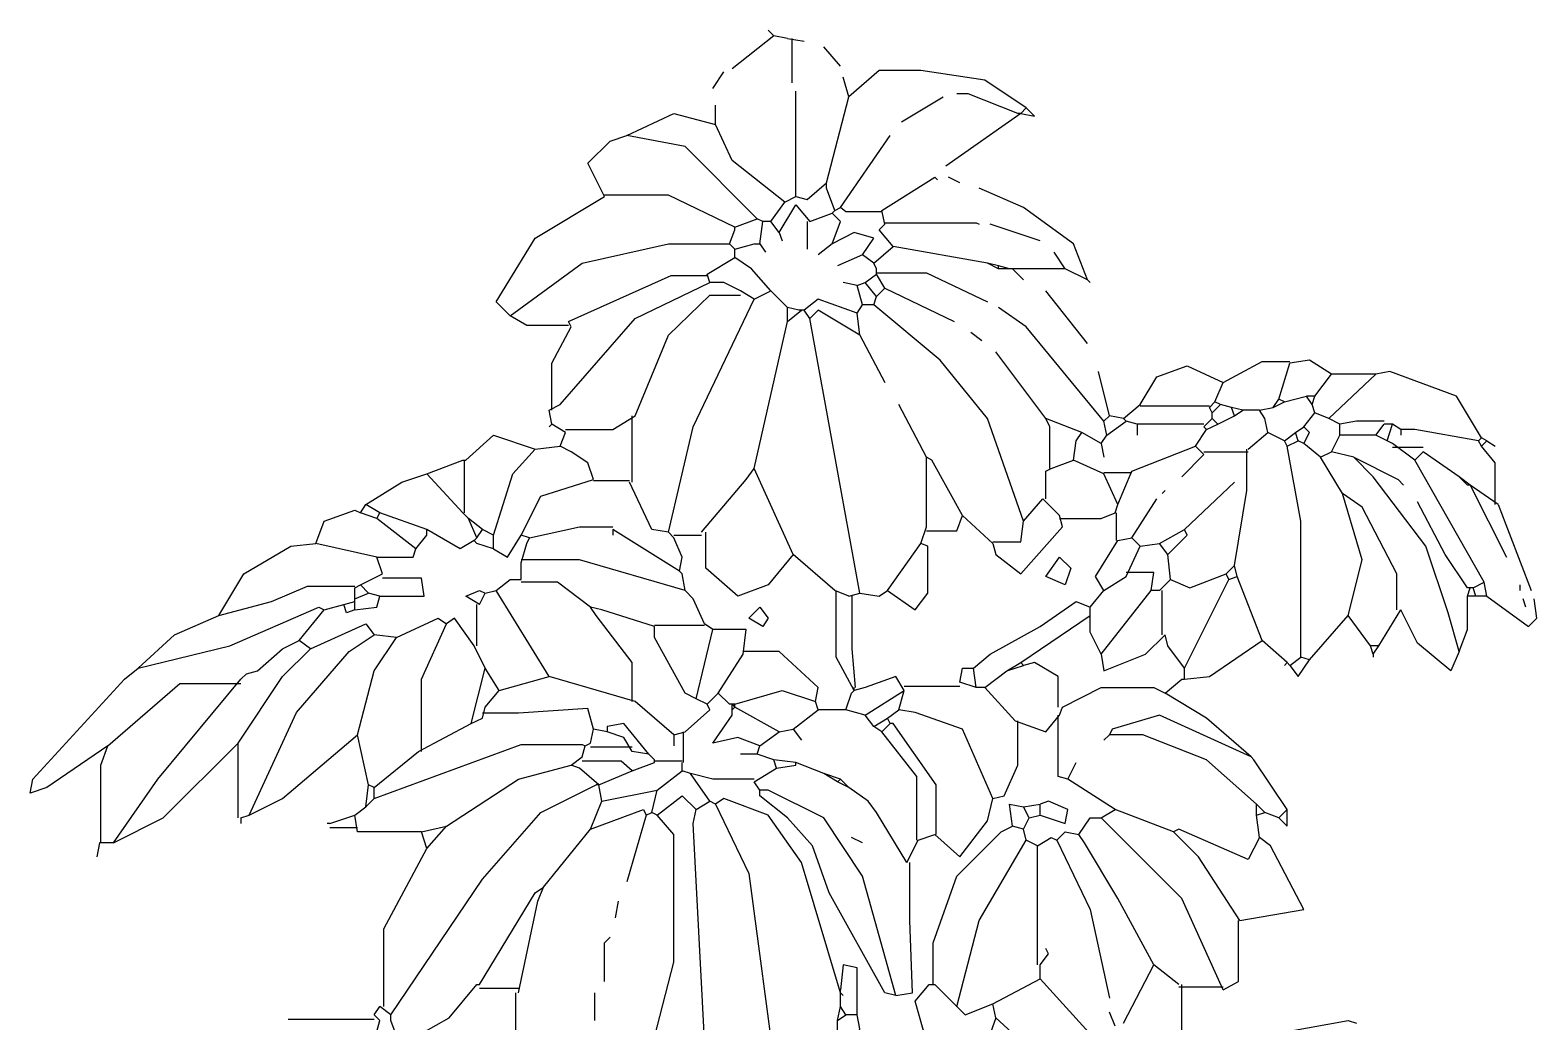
# Model space of a CAD drawing. Header units: millimetres. Extents: x 1217 to 2428, y 234 to 644.
# Drawn here: x 2124.628 to 2125.424, y 378.499 to 379.023 of the extents above; entities that cross this region are included whole.
import ezdxf

# ---------------------------------------------------------------- set-up
doc = ezdxf.new("R2010")
doc.units = ezdxf.units.MM
doc.layers.add('0.1', color=251, linetype='Continuous')

msp = doc.modelspace()

# ---------------------------------------------------------------- linework, layer by layer
at = {"layer": '0.1', "color": 3, "linetype": 'Continuous', "elevation": 0}
for points in [[(2125.02067, 379.02026), (2124.99868, 379.00266)], [(2125.02067, 379.02026), (2125.01774, 379.02319)], [(2125.02801, 379.01879), (2125.02067, 379.02026)], [(2125.02801, 379.01879), (2125.0368, 379.01733)], [(2125.0302, 379.01879), (2125.0302, 378.99532)], [(2125.05587, 379.00413), (2125.04708, 379.01439)], [(2124.98841, 378.99239), (2124.99426, 379.00119)], [(2125.15415, 378.98213), (2125.13216, 378.99679), (2125.09841, 379.00193), (2125.07641, 379.00193), (2125.06028, 378.98799)], [(2125.06028, 378.98799), (2125.05735, 378.99826)], [(2125.03241, 378.93519), (2125.03241, 378.99093)], [(2125.04854, 378.94253), (2125.06028, 378.98799)], [(2125.08813, 378.97479), (2125.11014, 378.98799)], [(2125.14973, 378.97919), (2125.12335, 378.98946), (2125.11747, 378.98946)], [(2124.94294, 378.96746), (2124.96788, 378.97919), (2124.98989, 378.97333)], [(2124.98989, 378.97333), (2124.98989, 378.98359)], [(2125.15122, 378.97919), (2125.11161, 378.95133)], [(2125.15122, 378.97919), (2125.14973, 378.97919)], [(2125.15122, 378.97919), (2125.15854, 378.97773), (2125.15415, 378.98213)], [(2125.15122, 378.97919), (2125.15415, 378.98213)], [(2125.02653, 378.93226), (2124.99868, 378.95426), (2124.98989, 378.97333)], [(2124.93122, 378.93519), (2124.92241, 378.95279), (2124.93415, 378.96452), (2124.94294, 378.96746)], [(2125.01188, 378.92346), (2124.97376, 378.96159), (2124.94294, 378.96746)], [(2125.05587, 378.92933), (2125.08227, 378.96746)], [(2125.07788, 378.92786), (2125.10575, 378.94546), (2125.10721, 378.94399)], [(2125.11895, 378.94253), (2125.11307, 378.94546)], [(2125.03241, 378.93519), (2125.03829, 378.93373), (2125.04854, 378.94253)], [(2125.05294, 378.92786), (2125.04854, 378.93959), (2125.04854, 378.94253)], [(2125.18641, 378.89119), (2125.17907, 378.91026), (2125.15266, 378.92933), (2125.12921, 378.93959)], [(2124.88134, 378.87213), (2124.87401, 378.87946), (2124.89454, 378.91319), (2124.93122, 378.93519)], [(2125.00014, 378.91906), (2124.96495, 378.93593), (2124.93122, 378.93593)], [(2125.01921, 378.92199), (2125.02653, 378.93226)], [(2125.0236, 378.91613), (2125.03241, 378.93079), (2125.03973, 378.92199)], [(2125.02653, 378.93226), (2125.03241, 378.93519)], [(2125.05294, 378.92786), (2125.05587, 378.92933)], [(2125.07788, 378.92713), (2125.0588, 378.92713), (2125.05587, 378.92933)], [(2125.00014, 378.91906), (2125.01188, 378.92346)], [(2125.01481, 378.92199), (2125.01188, 378.92346)], [(2125.01335, 378.91026), (2125.01481, 378.92199)], [(2125.01921, 378.92199), (2125.01481, 378.92199)], [(2125.0236, 378.91613), (2125.01921, 378.92199)], [(2125.03829, 378.92199), (2125.03829, 378.90733)], [(2125.03973, 378.92199), (2125.05147, 378.92639)], [(2125.05147, 378.92639), (2125.05294, 378.92786)], [(2125.05147, 378.91026), (2125.05587, 378.92199), (2125.05147, 378.92639)], [(2125.08376, 378.90879), (2125.07641, 378.91759), (2125.07934, 378.92053)], [(2125.07934, 378.92053), (2125.07788, 378.92786)], [(2125.07934, 378.92126), (2125.12774, 378.92126), (2125.12921, 378.92053)], [(2125.16147, 378.91173), (2125.13508, 378.92053)], [(2124.99721, 378.91026), (2125.00014, 378.91759), (2125.00014, 378.91906)], [(2125.0236, 378.91613), (2125.02508, 378.91173)], [(2125.06762, 378.90439), (2125.07348, 378.91319), (2125.06321, 378.91613), (2125.05147, 378.91026)], [(2124.88134, 378.87213), (2124.91948, 378.89999), (2124.96495, 378.91026), (2124.99721, 378.91026)], [(2125.00014, 378.90733), (2124.99721, 378.91026)], [(2125.00014, 378.90733), (2125.0104, 378.91026), (2125.01335, 378.91026)], [(2125.00014, 378.90293), (2125.00014, 378.90733)], [(2125.01335, 378.91026), (2125.01628, 378.90586)], [(2125.05147, 378.91026), (2125.04415, 378.90439)], [(2125.06762, 378.90439), (2125.05442, 378.89853)], [(2125.07348, 378.89999), (2125.06762, 378.90439)], [(2125.07348, 378.89999), (2125.08376, 378.90879)], [(2125.1336, 378.89999), (2125.08376, 378.90879)], [(2125.17467, 378.89706), (2125.1688, 378.90586)], [(2124.98548, 378.89413), (2125.00014, 378.90293)], [(2125.01921, 378.88532), (2125.00895, 378.89706), (2125.00014, 378.90293)], [(2125.07495, 378.89706), (2125.07348, 378.89999)], [(2125.07495, 378.89559), (2125.07495, 378.89706)], [(2125.13948, 378.89853), (2125.1336, 378.89999)], [(2125.13948, 378.89706), (2125.1336, 378.89999)], [(2125.13948, 378.89706), (2125.13948, 378.89853)], [(2125.14534, 378.89706), (2125.13948, 378.89853)], [(2125.14534, 378.89706), (2125.13948, 378.89706)], [(2125.1468, 378.89706), (2125.14534, 378.89706)], [(2125.1468, 378.89706), (2125.15266, 378.89119)], [(2125.17467, 378.89706), (2125.1468, 378.89706)], [(2125.18641, 378.89119), (2125.17467, 378.89706)], [(2124.90188, 378.82226), (2124.90774, 378.82519), (2124.94735, 378.87066), (2124.98694, 378.88972)], [(2124.91215, 378.86919), (2124.96641, 378.89339), (2124.98548, 378.89339)], [(2124.98694, 378.88972), (2124.98548, 378.89413)], [(2125.00307, 378.88532), (2124.99426, 378.88972), (2124.98694, 378.88972)], [(2125.06467, 378.88826), (2125.05735, 378.88972)], [(2125.06467, 378.88826), (2125.06907, 378.88972)], [(2125.06907, 378.88972), (2125.07495, 378.89413)], [(2125.07495, 378.88239), (2125.06907, 378.88972)], [(2125.07495, 378.89413), (2125.07495, 378.89559)], [(2125.07495, 378.89486), (2125.10133, 378.89486), (2125.1336, 378.87946)], [(2125.07934, 378.88679), (2125.07495, 378.89413)], [(2125.18641, 378.89119), (2125.18788, 378.88972)], [(2124.94735, 378.81933), (2124.96495, 378.86186), (2124.98694, 378.88313), (2125.00307, 378.88313)], [(2124.96495, 378.75773), (2124.97813, 378.81346), (2125.0104, 378.88093)], [(2125.0104, 378.88093), (2125.00307, 378.88532)], [(2125.0104, 378.88093), (2125.01921, 378.88532)], [(2125.02801, 378.87653), (2125.01921, 378.88532)], [(2125.06467, 378.87359), (2125.04415, 378.88093), (2125.0368, 378.87506)], [(2125.06762, 378.87799), (2125.06467, 378.88826)], [(2125.07348, 378.87799), (2125.07495, 378.88239)], [(2125.07495, 378.88239), (2125.07934, 378.88679)], [(2125.07934, 378.88679), (2125.11602, 378.86919)], [(2125.18641, 378.85746), (2125.16442, 378.88532)], [(2125.03387, 378.87506), (2125.02801, 378.87653)], [(2125.02801, 378.86919), (2125.02801, 378.87653)], [(2125.02801, 378.86919), (2125.03534, 378.87506)], [(2125.03534, 378.87506), (2125.03387, 378.87506)], [(2125.0368, 378.87506), (2125.03534, 378.87506)], [(2125.03973, 378.87066), (2125.0368, 378.87506)], [(2125.06614, 378.86186), (2125.04415, 378.87506), (2125.03973, 378.87066)], [(2125.06467, 378.87359), (2125.06762, 378.87799)], [(2125.06614, 378.86186), (2125.06467, 378.87359)], [(2125.07348, 378.87799), (2125.06762, 378.87799)], [(2125.15266, 378.76359), (2125.1336, 378.81786), (2125.10868, 378.84866), (2125.07348, 378.87799)], [(2125.1952, 378.81639), (2125.15415, 378.86626), (2125.13948, 378.87653)], [(2124.91215, 378.86699), (2124.89014, 378.86699), (2124.88134, 378.87213)], [(2124.90335, 378.82226), (2124.90335, 378.84719), (2124.9136, 378.86626), (2124.91215, 378.86919)], [(2125.0104, 378.79146), (2125.02801, 378.86919)], [(2125.06614, 378.72546), (2125.03973, 378.87066)], [(2125.06614, 378.86186), (2125.07934, 378.83693)], [(2125.13067, 378.85893), (2125.12481, 378.86333)], [(2125.16442, 378.81786), (2125.13801, 378.85306)], [(2125.31548, 378.84133), (2125.30376, 378.84866), (2125.29348, 378.84719)], [(2125.19813, 378.81933), (2125.19227, 378.84279)], [(2125.21426, 378.82519), (2125.22307, 378.83986), (2125.23921, 378.84573), (2125.25829, 378.83693)], [(2125.25829, 378.83693), (2125.2788, 378.84793), (2125.29348, 378.84793)], [(2125.28762, 378.82813), (2125.29348, 378.84719)], [(2125.30669, 378.82959), (2125.31548, 378.84133)], [(2125.31401, 378.81786), (2125.33895, 378.84133)], [(2125.33895, 378.84133), (2125.31548, 378.84133)], [(2125.39467, 378.80759), (2125.38147, 378.82959), (2125.34628, 378.84279), (2125.33895, 378.84133)], [(2125.25387, 378.82666), (2125.25829, 378.83693)], [(2125.10133, 378.79733), (2125.08669, 378.82519)], [(2125.20548, 378.81786), (2125.21426, 378.82519)], [(2125.25094, 378.82373), (2125.25387, 378.82666)], [(2125.25241, 378.82079), (2125.2568, 378.82519)], [(2125.2568, 378.82519), (2125.25387, 378.82666)], [(2125.26266, 378.82373), (2125.2568, 378.82519)], [(2125.28467, 378.82373), (2125.28762, 378.82813)], [(2125.28467, 378.82373), (2125.29055, 378.82666)], [(2125.29055, 378.82666), (2125.28762, 378.82813)], [(2125.29055, 378.82666), (2125.30227, 378.82959)], [(2125.30669, 378.82959), (2125.30227, 378.82959)], [(2125.3052, 378.82519), (2125.30227, 378.82959)], [(2125.3052, 378.82519), (2125.30669, 378.82959)], [(2125.30669, 378.82079), (2125.3052, 378.82519)], [(2124.90335, 378.81492), (2124.90188, 378.82226)], [(2124.91067, 378.81199), (2124.93561, 378.81199), (2124.94735, 378.81933)], [(2124.94587, 378.78413), (2124.94587, 378.81933)], [(2125.18348, 378.81053), (2125.16442, 378.81786)], [(2125.16661, 378.79146), (2125.16661, 378.81346), (2125.16442, 378.81786)], [(2125.1952, 378.81639), (2125.19813, 378.81933)], [(2125.20548, 378.81786), (2125.19813, 378.81933)], [(2125.20694, 378.81639), (2125.20548, 378.81786)], [(2125.25094, 378.82446), (2125.21426, 378.82446)], [(2125.24801, 378.81346), (2125.25241, 378.81786)], [(2125.25241, 378.82079), (2125.25094, 378.82373)], [(2125.25241, 378.81786), (2125.25241, 378.82079)], [(2125.25534, 378.81492), (2125.25241, 378.81786)], [(2125.25534, 378.81492), (2125.26415, 378.81933)], [(2125.26854, 378.82226), (2125.26266, 378.82373)], [(2125.26415, 378.81933), (2125.26266, 378.82373)], [(2125.26415, 378.81933), (2125.26854, 378.82226)], [(2125.27735, 378.82226), (2125.26854, 378.82226)], [(2125.27735, 378.82226), (2125.28467, 378.82373)], [(2125.28174, 378.81053), (2125.28028, 378.81786), (2125.27735, 378.82226)], [(2125.30081, 378.81346), (2125.30669, 378.82079)], [(2125.31401, 378.81786), (2125.30669, 378.82079)], [(2125.31989, 378.81492), (2125.31401, 378.81786)], [(2124.85788, 378.79586), (2124.87255, 378.80906), (2124.89454, 378.80173)], [(2124.90335, 378.81492), (2124.90188, 378.81346)], [(2124.91067, 378.81053), (2124.90335, 378.81492)], [(2124.90774, 378.80319), (2124.91067, 378.81053)], [(2125.17907, 378.79586), (2125.18055, 378.80613), (2125.18348, 378.81053)], [(2125.19376, 378.80466), (2125.18348, 378.81053)], [(2125.19376, 378.80466), (2125.19669, 378.80906)], [(2125.19669, 378.80906), (2125.1952, 378.81639)], [(2125.19669, 378.80906), (2125.20694, 378.81639)], [(2125.21282, 378.81492), (2125.20694, 378.81639)], [(2125.21282, 378.81492), (2125.21282, 378.80906)], [(2125.24801, 378.81492), (2125.21721, 378.81492), (2125.21282, 378.81492)], [(2125.2436, 378.80319), (2125.24948, 378.81199)], [(2125.24948, 378.81199), (2125.24801, 378.81346)], [(2125.24948, 378.81199), (2125.25534, 378.81492)], [(2125.27147, 378.80173), (2125.28174, 378.81053)], [(2125.29055, 378.80613), (2125.28174, 378.81053)], [(2125.29055, 378.80613), (2125.29641, 378.81053)], [(2125.29641, 378.81053), (2125.30081, 378.81346)], [(2125.29788, 378.80613), (2125.29641, 378.81053)], [(2125.30081, 378.80466), (2125.30376, 378.81053), (2125.30081, 378.81346)], [(2125.31548, 378.80026), (2125.31989, 378.80906)], [(2125.34335, 378.81639), (2125.32868, 378.81639), (2125.31989, 378.81492)], [(2125.31989, 378.80906), (2125.31989, 378.81492)], [(2125.33895, 378.80906), (2125.31989, 378.80906)], [(2125.33895, 378.80906), (2125.34335, 378.81492)], [(2125.34481, 378.80613), (2125.33895, 378.80906)], [(2125.34774, 378.81492), (2125.34335, 378.81492)], [(2125.34481, 378.80613), (2125.34774, 378.81492)], [(2125.35216, 378.81199), (2125.34774, 378.81492)], [(2125.35216, 378.81199), (2125.35216, 378.80906)], [(2125.39321, 378.80613), (2125.35948, 378.81199), (2125.35216, 378.81199)], [(2124.87255, 378.75626), (2124.88282, 378.78853), (2124.89454, 378.80173)], [(2124.89454, 378.80173), (2124.90774, 378.80319)], [(2124.92534, 378.78559), (2124.92241, 378.79439), (2124.9136, 378.80026), (2124.90774, 378.80319)], [(2125.19376, 378.80466), (2125.1952, 378.79733)], [(2125.20989, 378.78999), (2125.2436, 378.80319)], [(2125.24801, 378.79879), (2125.2436, 378.80319)], [(2125.26415, 378.74012), (2125.27075, 378.77972), (2125.27075, 378.80173)], [(2125.292, 378.80319), (2125.29055, 378.80613)], [(2125.292, 378.80319), (2125.29788, 378.80613)], [(2125.29934, 378.69173), (2125.29934, 378.76359), (2125.292, 378.80319)], [(2125.30081, 378.80466), (2125.29788, 378.80613)], [(2125.30962, 378.79733), (2125.30081, 378.80466)], [(2125.34774, 378.80466), (2125.34481, 378.80613)], [(2125.35948, 378.79586), (2125.34774, 378.80466)], [(2125.36387, 378.80246), (2125.34774, 378.80246)], [(2125.39321, 378.80613), (2125.39467, 378.80759)], [(2125.39467, 378.80319), (2125.39321, 378.80613)], [(2125.39762, 378.80613), (2125.39467, 378.80759)], [(2125.39467, 378.80319), (2125.39762, 378.80613)], [(2125.402, 378.77239), (2125.402, 378.79439), (2125.39467, 378.80319)], [(2125.39762, 378.80613), (2125.402, 378.80319)], [(2124.83735, 378.78853), (2124.85641, 378.79586), (2124.85788, 378.79586)], [(2124.85716, 378.76799), (2124.85716, 378.79586)], [(2125.1204, 378.76653), (2125.10426, 378.79586), (2125.10133, 378.79733)], [(2125.10133, 378.76066), (2125.10133, 378.79733)], [(2125.16735, 378.79146), (2125.17907, 378.79586)], [(2125.1952, 378.78853), (2125.17907, 378.79586)], [(2125.24801, 378.79879), (2125.23628, 378.78706)], [(2125.24801, 378.80026), (2125.27147, 378.80026)], [(2125.30962, 378.79733), (2125.31548, 378.80026)], [(2125.32133, 378.77826), (2125.30962, 378.79733)], [(2125.32721, 378.79733), (2125.31548, 378.80026)], [(2125.32721, 378.79733), (2125.35067, 378.78559), (2125.3536, 378.78266)], [(2125.38294, 378.69466), (2125.37708, 378.71519), (2125.36534, 378.75039), (2125.33747, 378.78706), (2125.32721, 378.79733)], [(2125.35948, 378.79586), (2125.36387, 378.80026)], [(2125.39614, 378.73133), (2125.35948, 378.79586)], [(2125.38294, 378.78706), (2125.36387, 378.80026)], [(2124.80509, 378.77239), (2124.82415, 378.78413), (2124.83735, 378.78853)], [(2124.85641, 378.76799), (2124.83735, 378.78853)], [(2124.88721, 378.75626), (2124.89747, 378.77679), (2124.92534, 378.78559)], [(2124.98255, 378.75773), (2125.00602, 378.78559), (2125.0104, 378.79146)], [(2125.03094, 378.74599), (2125.0104, 378.79146)], [(2125.16442, 378.77532), (2125.16442, 378.78999), (2125.16735, 378.79146)], [(2125.1952, 378.78926), (2125.20989, 378.78926)], [(2125.20255, 378.77239), (2125.1952, 378.78853)], [(2125.20255, 378.77239), (2125.20989, 378.78999)], [(2125.38735, 378.78266), (2125.38294, 378.78706)], [(2125.3888, 378.78266), (2125.38294, 378.78706)], [(2124.94442, 378.78486), (2124.92534, 378.78486)], [(2124.96495, 378.75773), (2124.95614, 378.75919), (2124.94442, 378.78413)], [(2125.22602, 378.77826), (2125.22747, 378.77972)], [(2125.23774, 378.75919), (2125.26415, 378.78413)], [(2125.34995, 378.71666), (2125.34995, 378.73573), (2125.33161, 378.77093), (2125.32133, 378.77826)], [(2125.32426, 378.71373), (2125.33161, 378.74306), (2125.32133, 378.77826)], [(2125.3888, 378.78266), (2125.38735, 378.78266)], [(2125.3888, 378.78266), (2125.40788, 378.74452)], [(2125.40348, 378.77239), (2125.3888, 378.78266)], [(2124.77868, 378.75186), (2124.78307, 378.76359), (2124.79921, 378.76946), (2124.80216, 378.76799)], [(2124.80216, 378.76799), (2124.80509, 378.77239)], [(2124.81241, 378.76799), (2124.80509, 378.77239)], [(2125.15266, 378.76359), (2125.16294, 378.77532)], [(2125.17174, 378.76653), (2125.16294, 378.77532)], [(2125.20108, 378.76799), (2125.20255, 378.77239)], [(2125.20989, 378.75479), (2125.22307, 378.77532)], [(2125.38735, 378.72839), (2125.37561, 378.74599), (2125.36094, 378.77386)], [(2125.40348, 378.77239), (2125.42108, 378.72693)], [(2124.81095, 378.76506), (2124.80216, 378.76799)], [(2124.81095, 378.76506), (2124.81241, 378.76799)], [(2124.83147, 378.74893), (2124.81095, 378.76506)], [(2124.83735, 378.75919), (2124.81241, 378.76799)], [(2124.85934, 378.76506), (2124.85641, 378.76799)], [(2124.86669, 378.75919), (2124.85934, 378.76506)], [(2124.86376, 378.75479), (2124.85934, 378.76506)], [(2125.10133, 378.75846), (2125.11747, 378.75846), (2125.1204, 378.76653)], [(2125.13653, 378.75186), (2125.1204, 378.76653)], [(2125.13653, 378.75186), (2125.13801, 378.74599), (2125.15122, 378.73573), (2125.17321, 378.76066), (2125.17174, 378.76653)], [(2125.13653, 378.75259), (2125.15122, 378.75259), (2125.15266, 378.76359)], [(2125.17174, 378.76506), (2125.19376, 378.76506), (2125.20108, 378.76799)], [(2125.2018, 378.75333), (2125.2018, 378.76799)], [(2124.83147, 378.74893), (2124.83735, 378.75626), (2124.83735, 378.75919)], [(2124.86227, 378.75333), (2124.85495, 378.74893), (2124.83735, 378.75919)], [(2124.86227, 378.75333), (2124.86376, 378.75479)], [(2124.87255, 378.74893), (2124.86376, 378.75186), (2124.86227, 378.75333)], [(2124.86376, 378.75479), (2124.86669, 378.75919)], [(2124.87255, 378.75626), (2124.86669, 378.75919)], [(2124.87255, 378.74893), (2124.87989, 378.74452), (2124.88721, 378.75626)], [(2124.87255, 378.74893), (2124.87255, 378.75626)], [(2124.89161, 378.75479), (2124.88721, 378.75626)], [(2124.88721, 378.74159), (2124.89014, 378.75186), (2124.89161, 378.75479)], [(2124.89161, 378.75479), (2124.91801, 378.76066), (2124.93561, 378.76066)], [(2124.97081, 378.73719), (2124.93561, 378.75919)], [(2124.93561, 378.75919), (2124.93561, 378.75626)], [(2124.96788, 378.75479), (2124.96495, 378.75773)], [(2124.96788, 378.75626), (2124.98255, 378.75626)], [(2124.97081, 378.73719), (2124.97227, 378.74452), (2124.96788, 378.75479)], [(2125.03094, 378.74599), (2125.01774, 378.72986), (2125.00161, 378.72399), (2124.98473, 378.73866), (2124.98473, 378.75773)], [(2125.09841, 378.75186), (2125.10133, 378.76066)], [(2125.1952, 378.72693), (2125.19081, 378.73426), (2125.20255, 378.75333)], [(2125.20255, 378.75333), (2125.20989, 378.75479)], [(2125.21426, 378.75039), (2125.20989, 378.75479)], [(2125.22454, 378.75186), (2125.23774, 378.75919)], [(2125.22895, 378.74599), (2125.23921, 378.75626), (2125.23774, 378.75919)], [(2124.72735, 378.71373), (2124.74055, 378.73573), (2124.76548, 378.75039), (2124.77868, 378.75186)], [(2124.81095, 378.74452), (2124.77868, 378.75186)], [(2124.81095, 378.74452), (2124.83001, 378.74452), (2124.83147, 378.74893)], [(2125.05294, 378.72693), (2125.03094, 378.74599)], [(2125.08081, 378.72693), (2125.09548, 378.71666), (2125.10208, 378.72546), (2125.10208, 378.75039), (2125.09841, 378.75186)], [(2125.08081, 378.72693), (2125.09841, 378.75186)], [(2125.20694, 378.73426), (2125.21426, 378.75039)], [(2125.21426, 378.75039), (2125.22454, 378.75186)], [(2125.22895, 378.74599), (2125.22454, 378.75186)], [(2125.2304, 378.73279), (2125.22895, 378.74599)], [(2124.81387, 378.73573), (2124.81095, 378.74452)], [(2124.97376, 378.72693), (2124.91801, 378.74306), (2124.88721, 378.74306)], [(2124.88721, 378.73279), (2124.88721, 378.74159)], [(2124.97376, 378.72693), (2124.97227, 378.73573), (2124.97081, 378.73719)], [(2125.17467, 378.72986), (2125.16442, 378.73426), (2125.17174, 378.74452), (2125.17762, 378.73866), (2125.17467, 378.72986)], [(2125.25973, 378.73573), (2125.26415, 378.74012)], [(2125.26561, 378.73426), (2125.26415, 378.74012)], [(2124.79921, 378.72839), (2124.80216, 378.72986)], [(2124.80216, 378.72986), (2124.81387, 378.73573)], [(2124.80653, 378.72546), (2124.80216, 378.72986)], [(2124.81241, 378.72399), (2124.83587, 378.72399), (2124.83442, 378.73353), (2124.81387, 378.73353)], [(2124.87401, 378.72693), (2124.88134, 378.73279), (2124.88721, 378.73279)], [(2124.92387, 378.71813), (2124.90628, 378.73133), (2124.88721, 378.73133)], [(2125.1952, 378.72693), (2125.20694, 378.73426)], [(2125.22014, 378.72693), (2125.22161, 378.73646), (2125.20694, 378.73646)], [(2125.22454, 378.72693), (2125.2304, 378.73279)], [(2125.2304, 378.73279), (2125.24067, 378.72839), (2125.25973, 378.73573)], [(2125.23774, 378.68586), (2125.26122, 378.73279)], [(2125.26122, 378.73279), (2125.25973, 378.73573)], [(2125.26122, 378.73279), (2125.26561, 378.73426)], [(2125.2788, 378.70053), (2125.26561, 378.73426)], [(2125.39028, 378.72839), (2125.39614, 378.73133)], [(2125.39762, 378.72399), (2125.39614, 378.73133)], [(2125.4152, 378.72693), (2125.4152, 378.72986)], [(2124.72735, 378.71373), (2124.7552, 378.72106), (2124.77427, 378.72913), (2124.79921, 378.72913)], [(2124.79921, 378.72399), (2124.79921, 378.72839)], [(2124.79921, 378.72253), (2124.80653, 378.72546)], [(2124.79921, 378.71666), (2124.81095, 378.71813), (2124.81241, 378.72399)], [(2124.79921, 378.72253), (2124.79921, 378.72399)], [(2124.79921, 378.72106), (2124.79921, 378.72253)], [(2124.81241, 378.72399), (2124.80653, 378.72546)], [(2124.8652, 378.71959), (2124.85788, 378.72399), (2124.8652, 378.72693), (2124.86813, 378.72546)], [(2124.8652, 378.71959), (2124.86813, 378.72546)], [(2124.86813, 378.72546), (2124.87401, 378.72693)], [(2124.90188, 378.68146), (2124.87401, 378.72693)], [(2124.98401, 378.70933), (2124.97813, 378.72253), (2124.97376, 378.72693)], [(2125.06028, 378.72399), (2125.05294, 378.72693)], [(2125.06321, 378.67413), (2125.05368, 378.69173), (2125.05368, 378.72693)], [(2125.06028, 378.72399), (2125.06614, 378.72546)], [(2125.06395, 378.67559), (2125.06212, 378.69613), (2125.06212, 378.72399)], [(2125.06614, 378.72546), (2125.07641, 378.72399), (2125.08081, 378.72693)], [(2125.18788, 378.71813), (2125.1952, 378.72693)], [(2125.19376, 378.69319), (2125.22014, 378.72693)], [(2125.22454, 378.72693), (2125.22014, 378.72693)], [(2125.22602, 378.70346), (2125.22602, 378.72693)], [(2125.38294, 378.69466), (2125.38735, 378.70639), (2125.38735, 378.72399)], [(2125.3888, 378.72839), (2125.38735, 378.72839)], [(2125.38735, 378.72399), (2125.3888, 378.72839)], [(2125.39174, 378.72399), (2125.38735, 378.72399)], [(2125.39028, 378.72839), (2125.3888, 378.72839)], [(2125.39174, 378.72399), (2125.39028, 378.72839)], [(2125.39762, 378.72399), (2125.39174, 378.72399)], [(2125.39762, 378.72399), (2125.41962, 378.70786), (2125.42401, 378.71226), (2125.42255, 378.72253)], [(2125.41813, 378.71813), (2125.41669, 378.72253)], [(2124.68481, 378.68586), (2124.73321, 378.69759), (2124.78014, 378.71813), (2124.78307, 378.71666)], [(2124.68481, 378.68586), (2124.70387, 378.70346), (2124.72735, 378.71373)], [(2124.76989, 378.70053), (2124.78307, 378.71666)], [(2124.78307, 378.71666), (2124.79335, 378.71959)], [(2124.79335, 378.71959), (2124.79921, 378.72106)], [(2124.79921, 378.71666), (2124.79481, 378.71519), (2124.79335, 378.71959)], [(2124.79921, 378.71666), (2124.79921, 378.72106)], [(2124.86376, 378.69759), (2124.86376, 378.71959)], [(2124.94587, 378.66826), (2124.94587, 378.68879), (2124.9268, 378.71373), (2124.92387, 378.71813)], [(2124.95762, 378.70786), (2124.92973, 378.71666), (2124.92387, 378.71813)], [(2125.01481, 378.70786), (2125.00747, 378.71226), (2125.01335, 378.71813), (2125.01774, 378.71226), (2125.01481, 378.70786)], [(2125.12628, 378.68586), (2125.13508, 378.69319), (2125.16147, 378.70786), (2125.18055, 378.72106), (2125.18788, 378.71813)], [(2125.15122, 378.68879), (2125.18788, 378.71373)], [(2125.18788, 378.71373), (2125.18788, 378.71813)], [(2125.19376, 378.69319), (2125.18788, 378.70492), (2125.18788, 378.71373)], [(2125.30376, 378.69026), (2125.32426, 378.71373)], [(2125.33602, 378.69759), (2125.32426, 378.71373)], [(2125.3404, 378.69759), (2125.35216, 378.71666)], [(2125.38294, 378.69466), (2125.37854, 378.68439), (2125.36094, 378.69906), (2125.35216, 378.71666)], [(2124.77575, 378.69613), (2124.80509, 378.70933), (2124.80948, 378.70346)], [(2124.82122, 378.70199), (2124.84321, 378.71226), (2124.84762, 378.70933)], [(2124.83442, 378.64186), (2124.83442, 378.67999), (2124.84762, 378.70933)], [(2124.86227, 378.69759), (2124.852, 378.71226), (2124.84762, 378.70933)], [(2124.95762, 378.70859), (2124.98401, 378.70859)], [(2124.97962, 378.66972), (2124.97376, 378.67266), (2124.95762, 378.70199), (2124.95762, 378.70786)], [(2124.97962, 378.66972), (2124.98841, 378.70639)], [(2124.98841, 378.70639), (2124.98401, 378.70933)], [(2125.00454, 378.69319), (2125.00602, 378.70639), (2124.98989, 378.70639), (2124.98841, 378.70639)], [(2124.74348, 378.60813), (2124.76841, 378.66239), (2124.79628, 378.69466), (2124.80948, 378.70346)], [(2124.74788, 378.68439), (2124.76108, 378.69613), (2124.76989, 378.70053)], [(2124.77575, 378.69613), (2124.76989, 378.70053)], [(2124.80067, 378.65066), (2124.80948, 378.68439), (2124.82122, 378.70199)], [(2124.82122, 378.70199), (2124.80948, 378.70346)], [(2124.86813, 378.68586), (2124.86227, 378.69759)], [(2125.19376, 378.69319), (2125.1952, 378.68439), (2125.21721, 378.69319), (2125.22747, 378.70346)], [(2125.23774, 378.68586), (2125.22895, 378.69759), (2125.22747, 378.70346)], [(2125.23774, 378.67999), (2125.25094, 378.68146), (2125.2788, 378.70053)], [(2125.292, 378.68879), (2125.2788, 378.70053)], [(2125.3404, 378.69759), (2125.33602, 378.69759)], [(2125.33747, 378.69319), (2125.33602, 378.69759)], [(2125.33747, 378.69319), (2125.3404, 378.69759)], [(2124.73762, 378.64626), (2124.76108, 378.68146), (2124.77575, 378.69613)], [(2124.99133, 378.67266), (2125.00454, 378.69319)], [(2125.04266, 378.66826), (2125.04415, 378.67559), (2125.0236, 378.69466), (2125.00454, 378.69466)], [(2125.29348, 378.68733), (2125.29934, 378.69173)], [(2125.29348, 378.68733), (2125.29788, 378.68146), (2125.30376, 378.69026)], [(2125.30376, 378.69026), (2125.29934, 378.69173)], [(2125.33747, 378.69319), (2125.33747, 378.69173)], [(2124.66868, 378.64479), (2124.63641, 378.62279), (2124.62762, 378.61986), (2124.62907, 378.62719), (2124.67747, 378.67999), (2124.68481, 378.68586)], [(2124.73907, 378.67999), (2124.742, 378.68293)], [(2124.742, 378.68293), (2124.74788, 378.68439)], [(2124.742, 378.68293), (2124.74788, 378.68439)], [(2124.86081, 378.65653), (2124.86813, 378.68586)], [(2124.87548, 378.67413), (2124.86813, 378.68586)], [(2124.87548, 378.67413), (2124.90188, 378.68146)], [(2124.94735, 378.66826), (2124.90188, 378.68146)], [(2125.08962, 378.67413), (2125.0852, 378.68146), (2125.06907, 378.67559), (2125.06321, 378.67413)], [(2125.11895, 378.67853), (2125.1204, 378.68586), (2125.12628, 378.68586)], [(2125.12774, 378.67559), (2125.12628, 378.68586)], [(2125.13216, 378.67559), (2125.14387, 378.68439)], [(2125.14387, 378.68439), (2125.15122, 378.68879)], [(2125.14387, 378.68439), (2125.15266, 378.68733)], [(2125.15266, 378.68733), (2125.15122, 378.68879)], [(2125.17102, 378.66532), (2125.17102, 378.68146), (2125.15854, 378.68879), (2125.15266, 378.68733)], [(2125.23774, 378.67999), (2125.23774, 378.68586)], [(2125.292, 378.68879), (2125.29055, 378.68733)], [(2125.29348, 378.68733), (2125.292, 378.68879)], [(2124.66868, 378.64479), (2124.7068, 378.67779), (2124.73907, 378.67779)], [(2124.67161, 378.59346), (2124.69509, 378.62719), (2124.73907, 378.67999)], [(2124.86669, 378.65946), (2124.86813, 378.66532), (2124.87548, 378.67413)], [(2125.00014, 378.66679), (2125.02508, 378.67413), (2125.04266, 378.66826)], [(2125.0588, 378.66386), (2125.06174, 378.67266), (2125.06321, 378.67413)], [(2125.06321, 378.67413), (2125.06321, 378.67559)], [(2125.06907, 378.66093), (2125.08962, 378.67413)], [(2125.08669, 378.66386), (2125.08962, 378.67413)], [(2125.08962, 378.67633), (2125.11895, 378.67633)], [(2125.12774, 378.67559), (2125.11895, 378.67853)], [(2125.13216, 378.67559), (2125.12774, 378.67559)], [(2125.14829, 378.65799), (2125.13216, 378.67559)], [(2125.17321, 378.66532), (2125.19376, 378.67559), (2125.22161, 378.67559), (2125.22747, 378.67266)], [(2125.22747, 378.67266), (2125.23628, 378.67999), (2125.23774, 378.67999)], [(2124.96788, 378.65066), (2124.94735, 378.66826)], [(2124.97376, 378.65213), (2124.98694, 378.66386), (2124.98548, 378.66679)], [(2124.98548, 378.66679), (2124.97962, 378.66972)], [(2124.98548, 378.66679), (2124.99133, 378.67266)], [(2124.99721, 378.66679), (2124.99133, 378.67266)], [(2124.99868, 378.66679), (2124.99721, 378.66679)], [(2125.00014, 378.66679), (2124.99868, 378.66679)], [(2125.00014, 378.66532), (2124.99868, 378.66679)], [(2124.99868, 378.66386), (2124.99868, 378.66679)], [(2125.00014, 378.66532), (2125.00014, 378.66679)], [(2125.04415, 378.66386), (2125.04266, 378.66826)], [(2125.27294, 378.63893), (2125.24948, 378.65946), (2125.22747, 378.67266)], [(2124.86081, 378.65653), (2124.86669, 378.65946)], [(2124.92534, 378.65359), (2124.92241, 378.66459), (2124.88575, 378.66202), (2124.86669, 378.66202)], [(2125.01335, 378.64479), (2125.00161, 378.64919), (2124.98841, 378.64626), (2124.99868, 378.66093), (2124.99868, 378.66386)], [(2124.99868, 378.66386), (2125.00014, 378.66532)], [(2125.0236, 378.65213), (2125.00014, 378.66532)], [(2125.03094, 378.65359), (2125.04415, 378.66386)], [(2125.0588, 378.66386), (2125.04415, 378.66386)], [(2125.06907, 378.66093), (2125.0588, 378.66386)], [(2125.07348, 378.65506), (2125.06907, 378.66093)], [(2125.07348, 378.65506), (2125.08081, 378.65946)], [(2125.08081, 378.65946), (2125.08669, 378.66386)], [(2125.08227, 378.65653), (2125.08081, 378.65946)], [(2125.13653, 378.61693), (2125.1204, 378.65359), (2125.09548, 378.66239), (2125.08669, 378.66386)], [(2125.13653, 378.61693), (2125.14241, 378.61839), (2125.14973, 378.63452), (2125.14973, 378.65799)], [(2125.14829, 378.65799), (2125.16442, 378.65213), (2125.17174, 378.66093)], [(2125.17614, 378.62719), (2125.17102, 378.62866), (2125.17102, 378.66093)], [(2125.17174, 378.66093), (2125.17321, 378.66532)], [(2125.27294, 378.63893), (2125.22454, 378.66093), (2125.19962, 378.65359), (2125.19813, 378.65066)], [(2124.74348, 378.60813), (2124.76108, 378.61693), (2124.80067, 378.65066)], [(2124.80653, 378.62426), (2124.80067, 378.65066)], [(2124.83294, 378.64186), (2124.86081, 378.65653)], [(2124.92387, 378.64626), (2124.92534, 378.65359)], [(2124.93266, 378.65213), (2124.92534, 378.65359)], [(2124.95467, 378.64039), (2124.94147, 378.65653), (2124.93266, 378.65506), (2124.93266, 378.65213)], [(2124.94587, 378.64186), (2124.94147, 378.64919), (2124.93266, 378.65213)], [(2124.96788, 378.65066), (2124.97376, 378.65213)], [(2124.96788, 378.65066), (2124.96788, 378.64479)], [(2124.97301, 378.63599), (2124.97301, 378.65213)], [(2125.01335, 378.64479), (2125.0236, 378.65213)], [(2125.0236, 378.65213), (2125.03094, 378.65359)], [(2125.03094, 378.65359), (2125.03534, 378.64773)], [(2125.07788, 378.65213), (2125.07348, 378.65506)], [(2125.07788, 378.65213), (2125.08227, 378.65653)], [(2125.09622, 378.59492), (2125.09622, 378.62866), (2125.07788, 378.65213)], [(2125.10647, 378.59786), (2125.10647, 378.62426), (2125.08376, 378.65653), (2125.08227, 378.65653)], [(2125.19813, 378.65066), (2125.1952, 378.64773)], [(2125.27587, 378.61399), (2125.24948, 378.63746), (2125.21575, 378.65066), (2125.19962, 378.65066), (2125.19813, 378.65066)], [(2124.66501, 378.59346), (2124.66501, 378.63452), (2124.66868, 378.64479)], [(2124.67161, 378.59346), (2124.69802, 378.60666), (2124.73762, 378.64626)], [(2124.73762, 378.60666), (2124.73762, 378.62426), (2124.73762, 378.64626)], [(2124.80948, 378.61693), (2124.88721, 378.64553), (2124.91948, 378.64553), (2124.92094, 378.64479)], [(2124.80948, 378.62279), (2124.83294, 378.64186)], [(2124.91948, 378.63893), (2124.92094, 378.64479)], [(2124.92094, 378.64479), (2124.92387, 378.64626)], [(2124.94587, 378.64406), (2124.92387, 378.64406)], [(2124.95467, 378.64039), (2124.94587, 378.64186)], [(2125.01188, 378.64039), (2125.01335, 378.64479)], [(2124.84762, 378.60226), (2124.88575, 378.62719), (2124.9136, 378.63452)], [(2124.9136, 378.63452), (2124.91948, 378.63893)], [(2124.92829, 378.62426), (2124.91801, 378.63306), (2124.9136, 378.63452)], [(2124.94587, 378.63159), (2124.94001, 378.63673), (2124.91948, 378.63673)], [(2124.94587, 378.63159), (2124.95762, 378.63599), (2124.95762, 378.63746)], [(2124.95762, 378.63746), (2124.95467, 378.64039)], [(2124.97227, 378.63673), (2124.95762, 378.63673)], [(2124.97227, 378.63159), (2124.97227, 378.63599)], [(2125.01188, 378.64039), (2125.00307, 378.64039)], [(2125.02067, 378.63746), (2125.01188, 378.64039)], [(2125.03241, 378.63599), (2125.02067, 378.63746)], [(2125.02216, 378.63306), (2125.02067, 378.63746)], [(2125.02216, 378.63306), (2125.03241, 378.63452), (2125.03241, 378.63599)], [(2125.04708, 378.63012), (2125.03241, 378.63599)], [(2125.17614, 378.62719), (2125.18055, 378.63599)], [(2125.292, 378.61106), (2125.27442, 378.63746), (2125.27294, 378.63893)], [(2124.92829, 378.62426), (2124.94587, 378.63159)], [(2124.95907, 378.62133), (2124.97227, 378.63159)], [(2124.97669, 378.63012), (2124.97227, 378.63159)], [(2125.0104, 378.62719), (2124.98841, 378.62719), (2124.97669, 378.63012)], [(2124.98694, 378.61546), (2124.97669, 378.63012)], [(2125.0104, 378.62573), (2125.02216, 378.63306)], [(2125.01335, 378.62133), (2125.0104, 378.62573)], [(2125.05587, 378.62719), (2125.04708, 378.63012)], [(2125.05442, 378.62573), (2125.04708, 378.63012)], [(2125.05442, 378.62573), (2125.05587, 378.62719)], [(2125.06028, 378.62279), (2125.05442, 378.62573)], [(2125.06028, 378.62279), (2125.05587, 378.62719)], [(2125.20108, 378.61106), (2125.17614, 378.62719)], [(2124.80509, 378.61253), (2124.80653, 378.62426)], [(2124.80948, 378.62279), (2124.80653, 378.62426)], [(2124.80948, 378.61693), (2124.80948, 378.62279)], [(2124.81829, 378.50253), (2124.86669, 378.57439), (2124.89747, 378.60959), (2124.9268, 378.62426)], [(2124.92829, 378.62426), (2124.9268, 378.62426)], [(2124.92973, 378.61546), (2124.92829, 378.62426)], [(2124.92973, 378.61546), (2124.95907, 378.62133)], [(2124.95614, 378.60959), (2124.95907, 378.62133)], [(2124.95907, 378.60813), (2124.97227, 378.61839), (2124.97962, 378.61106)], [(2125.0852, 378.51279), (2125.07934, 378.51426), (2125.05001, 378.56706), (2125.04122, 378.59199), (2125.02801, 378.60666), (2125.01335, 378.61839), (2125.01335, 378.62133)], [(2125.0852, 378.51279), (2125.06762, 378.57586), (2125.04708, 378.60666), (2125.01774, 378.62133), (2125.01335, 378.62133)], [(2125.07055, 378.61546), (2125.06028, 378.62279)], [(2125.07055, 378.61546), (2125.06028, 378.62279)], [(2124.79921, 378.60813), (2124.80509, 378.61253)], [(2124.80509, 378.61253), (2124.80948, 378.61693)], [(2124.92387, 378.60079), (2124.92973, 378.61546)], [(2124.92387, 378.60079), (2124.95174, 378.61106), (2124.95321, 378.60813)], [(2124.98401, 378.48933), (2124.97813, 378.60373), (2124.97962, 378.61106)], [(2124.97962, 378.61106), (2124.98694, 378.61546)], [(2124.98989, 378.61399), (2124.98694, 378.61546)], [(2125.05587, 378.51426), (2125.03534, 378.58319), (2125.01774, 378.60813), (2124.99426, 378.61693), (2124.98989, 378.61399)], [(2124.98989, 378.61399), (2125.00747, 378.57733), (2125.02216, 378.46733), (2125.0236, 378.45413)], [(2125.07495, 378.60959), (2125.07055, 378.61546)], [(2125.07495, 378.60959), (2125.07055, 378.61546)], [(2125.10575, 378.59786), (2125.11895, 378.58613), (2125.1336, 378.60519), (2125.13653, 378.61693)], [(2125.1468, 378.60226), (2125.14534, 378.61399), (2125.15266, 378.61253)], [(2125.15266, 378.61253), (2125.16147, 378.61399)], [(2125.15561, 378.60666), (2125.15266, 378.61253)], [(2125.16147, 378.60813), (2125.17467, 378.60373), (2125.17614, 378.61106), (2125.16587, 378.61546), (2125.16147, 378.61399)], [(2125.16147, 378.60813), (2125.16147, 378.61399)], [(2125.19376, 378.60666), (2125.20108, 378.61106)], [(2125.23188, 378.59933), (2125.20108, 378.61106)], [(2125.28028, 378.60959), (2125.27587, 378.61399)], [(2125.27587, 378.60813), (2125.27587, 378.61399)], [(2125.28762, 378.60666), (2125.292, 378.60226), (2125.292, 378.61106)], [(2125.28762, 378.60666), (2125.292, 378.61106)], [(2124.73907, 378.60666), (2124.74348, 378.60813)], [(2124.73907, 378.60666), (2124.73907, 378.60373)], [(2124.78602, 378.60373), (2124.78454, 378.60373)], [(2124.78602, 378.60373), (2124.79921, 378.60813)], [(2124.80067, 378.59933), (2124.79921, 378.60813)], [(2124.83442, 378.59933), (2124.84762, 378.60226)], [(2124.83735, 378.59053), (2124.84762, 378.60226)], [(2124.95321, 378.60813), (2124.94294, 378.57293)], [(2124.95321, 378.60813), (2124.95614, 378.60959)], [(2124.95467, 378.47906), (2124.96788, 378.53039), (2124.96788, 378.59786), (2124.95907, 378.60813)], [(2124.95907, 378.60813), (2124.95614, 378.60959)], [(2125.09108, 378.58319), (2125.07495, 378.60959)], [(2125.10501, 378.51866), (2125.10501, 378.54066), (2125.11747, 378.57586), (2125.14094, 378.59933), (2125.1468, 378.60226)], [(2125.15266, 378.60079), (2125.1468, 378.60226)], [(2125.15266, 378.60079), (2125.15561, 378.60666)], [(2125.15561, 378.60666), (2125.16147, 378.60813)], [(2125.182, 378.59786), (2125.18788, 378.60666), (2125.19376, 378.60666)], [(2125.25829, 378.51573), (2125.23628, 378.56413), (2125.20108, 378.59933), (2125.19376, 378.60666)], [(2125.27587, 378.60813), (2125.28028, 378.60959)], [(2125.27735, 378.59639), (2125.27587, 378.60813)], [(2125.28762, 378.60666), (2125.28028, 378.60959)], [(2124.80067, 378.60153), (2124.78602, 378.60153)], [(2124.83442, 378.59933), (2124.80067, 378.59933)], [(2124.83735, 378.59053), (2124.83442, 378.59933)], [(2124.89895, 378.56999), (2124.92387, 378.60079)], [(2125.06762, 378.59346), (2125.06174, 378.59639)], [(2125.09108, 378.58319), (2125.09694, 378.59492)], [(2125.09694, 378.59492), (2125.10575, 378.59786)], [(2125.11747, 378.50693), (2125.12921, 378.55239), (2125.15415, 378.59492)], [(2125.15415, 378.59492), (2125.15266, 378.60079)], [(2125.16001, 378.59199), (2125.15415, 378.59492)], [(2125.16001, 378.59199), (2125.16735, 378.59639), (2125.17028, 378.59492)], [(2125.17028, 378.59492), (2125.17467, 378.59933), (2125.182, 378.59786)], [(2125.17028, 378.59492), (2125.18788, 378.55826), (2125.19813, 378.51133)], [(2125.22161, 378.52893), (2125.20255, 378.56413), (2125.18495, 378.59346), (2125.182, 378.59786)], [(2125.27735, 378.59639), (2125.27147, 378.58466), (2125.23481, 378.60079), (2125.23188, 378.59933)], [(2125.26708, 378.55239), (2125.24508, 378.58613), (2125.23188, 378.59933)], [(2125.26708, 378.55239), (2125.30081, 378.55826), (2125.28321, 378.59199), (2125.27735, 378.59639)], [(2124.66427, 378.59346), (2124.66282, 378.58613)], [(2124.67161, 378.59346), (2124.66427, 378.59346)], [(2124.81462, 378.50693), (2124.81462, 378.54799), (2124.83735, 378.59053)], [(2125.16001, 378.52893), (2125.16001, 378.57293), (2125.16001, 378.59199)], [(2125.0852, 378.51279), (2125.09401, 378.51426), (2125.09255, 378.55239), (2125.09255, 378.58319)], [(2124.8652, 378.51866), (2124.89454, 378.56706), (2124.89895, 378.56999)], [(2124.88575, 378.51426), (2124.89602, 378.56266), (2124.89895, 378.56999)], [(2124.93708, 378.55386), (2124.93854, 378.56266)], [(2125.25829, 378.51573), (2125.26633, 378.52012), (2125.26633, 378.55239)], [(2124.93122, 378.52012), (2124.93122, 378.54066), (2124.93415, 378.54359)], [(2125.16147, 378.52893), (2125.16587, 378.53479), (2125.16442, 378.53773)], [(2125.06467, 378.50253), (2125.06467, 378.52746), (2125.05735, 378.52893), (2125.05587, 378.51573)], [(2125.16147, 378.52159), (2125.16147, 378.52893)], [(2125.20548, 378.49813), (2125.22161, 378.52893)], [(2125.23481, 378.51866), (2125.22161, 378.52893)], [(2124.82854, 378.48933), (2124.84907, 378.50106), (2124.86376, 378.51866), (2124.8652, 378.51866)], [(2124.88575, 378.51646), (2124.8652, 378.51646)], [(2124.88427, 378.47759), (2124.88427, 378.51426)], [(2124.92608, 378.49959), (2124.92608, 378.51426)], [(2125.05587, 378.51426), (2125.05587, 378.51573)], [(2125.05587, 378.51426), (2125.05735, 378.51279)], [(2125.05587, 378.50693), (2125.05587, 378.51426)], [(2125.13801, 378.50106), (2125.12774, 378.47173), (2125.11747, 378.46293), (2125.10282, 378.48346), (2125.09548, 378.50986), (2125.10282, 378.51866), (2125.10575, 378.51866)], [(2125.11747, 378.50693), (2125.10575, 378.51866)], [(2125.13653, 378.50839), (2125.16147, 378.52159)], [(2125.19081, 378.48933), (2125.16147, 378.52159)], [(2125.25829, 378.51719), (2125.23481, 378.51719)], [(2125.23628, 378.49373), (2125.23628, 378.51866)], [(2124.80948, 378.50253), (2124.81241, 378.50693)], [(2124.81829, 378.50253), (2124.81241, 378.50693)], [(2125.05442, 378.49959), (2125.05587, 378.50693)], [(2125.0588, 378.50253), (2125.05587, 378.50693)], [(2125.11747, 378.50693), (2125.12188, 378.50253), (2125.13653, 378.50839)], [(2125.13801, 378.50106), (2125.13653, 378.50839)], [(2124.76401, 378.50032), (2124.80948, 378.50032)], [(2124.81095, 378.49373), (2124.81241, 378.49959), (2124.80948, 378.50253)], [(2124.82266, 378.48786), (2124.81829, 378.49959), (2124.81829, 378.50253)], [(2125.05442, 378.49079), (2125.06174, 378.48346), (2125.06614, 378.49519), (2125.06467, 378.50253)], [(2125.05442, 378.49959), (2125.0588, 378.50253)], [(2125.05442, 378.49079), (2125.05442, 378.49959)], [(2125.06467, 378.50253), (2125.0588, 378.50253)], [(2125.19081, 378.48933), (2125.182, 378.46879), (2125.15708, 378.48346), (2125.13801, 378.50106)], [(2125.20108, 378.49666), (2125.19813, 378.50399)], [(2125.27587, 378.47173), (2125.292, 378.49373), (2125.32426, 378.49959), (2125.32868, 378.49813)]]:
    msp.add_lwpolyline(points, dxfattribs=at)

doc.saveas('drawing.dxf')
